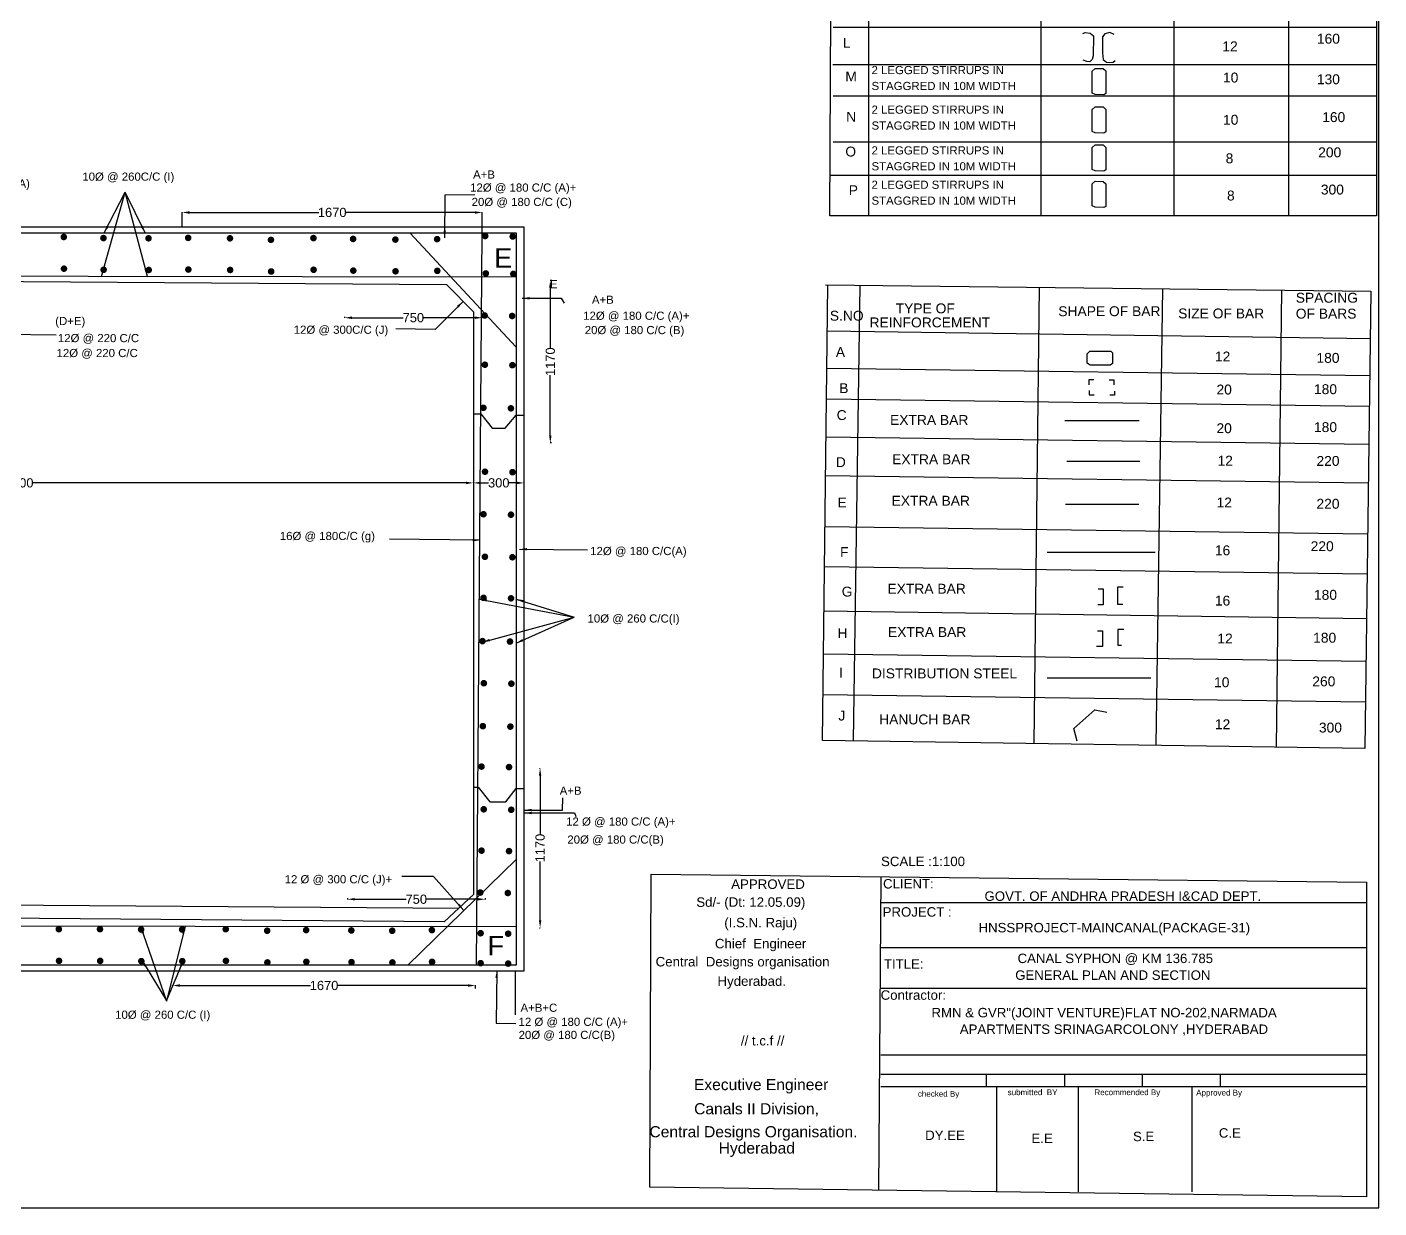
# Model space of a CAD drawing. Header units: metres. Extents: x 5124 to 2275406, y 2311 to 13259777.
# Drawn here: x 2268068 to 2275406, y 13246794 to 13253207 of the extents above; entities that cross this region are included whole.
import ezdxf

# ---------------------------------------------------------------- set-up
doc = ezdxf.new("R2010")
doc.units = ezdxf.units.M
doc.header["$MEASUREMENT"] = 0
doc.layers.add('TEXT', color=7, linetype='Continuous')
doc.styles.get("Standard").update_dxf_attribs({"font": 'arial.ttf'})
doc.dimstyles.new('ISO-25', dxfattribs={"dimtxt": 50, "dimasz": 40, "dimexe": 1.25, "dimexo": 0.625, "dimtad": 0, "dimlfac": 100, "dimtxsty": 'Standard', "dimcen": 0, "dimadec": 0, "dimazin": 0, "dimtfac": 1, "dimtmove": 0, "dimatfit": 3, "dimfxl": 1, "dimarcsym": 0})

# ---------------------------------------------------------------- blocks, each defined once
blk = doc.blocks.new('*D54')
at = {"color": 0, "lineweight": -2, "transparency": 16777216}
for p, q in [((2269791.1, 13251633.4), (2269791.1, 13251626.8)), ((2269831.1, 13251628), (2270109.4, 13251628)), ((2270498.8, 13251628), (2270220.5, 13251628)), ((2270538.8, 13251633.4), (2270538.8, 13251626.8))]:
    blk.add_line(p, q, dxfattribs=at)
at = {"color": 0, "transparency": 16777216}
for points in [[(2269831.1, 13251634.7), (2269831.1, 13251621.3), (2269791.1, 13251628)], [(2270498.8, 13251634.7), (2270498.8, 13251621.3), (2270538.8, 13251628)]]:
    blk.add_solid(points, dxfattribs=at)
at = {"layer": 'Defpoints', "color": 0, "transparency": 16777216}
for p in [(2269791.1, 13251634), (2269791.1, 13251628), (2270538.8, 13251634)]:
    blk.add_point(p, dxfattribs=at)
at = {"color": 0, "transparency": 16777216, "insert": (2270164.9, 13251628), "char_height": 50, "attachment_point": 5}
blk.add_mtext('750', dxfattribs=at)
blk = doc.blocks.new('*D69')
at = {"color": 0, "lineweight": -2, "transparency": 16777216}
for p, q in [((2269807.1, 13248475.4), (2269807.1, 13248468.8)), ((2269847.1, 13248470), (2270125.4, 13248470)), ((2270514.8, 13248470), (2270236.5, 13248470)), ((2270554.8, 13248475.4), (2270554.8, 13248468.8))]:
    blk.add_line(p, q, dxfattribs=at)
at = {"color": 0, "transparency": 16777216}
for points in [[(2269847.1, 13248476.7), (2269847.1, 13248463.3), (2269807.1, 13248470)], [(2270514.8, 13248476.7), (2270514.8, 13248463.3), (2270554.8, 13248470)]]:
    blk.add_solid(points, dxfattribs=at)
at = {"layer": 'Defpoints', "color": 0, "transparency": 16777216}
for p in [(2269807.1, 13248476), (2269807.1, 13248470), (2270554.8, 13248476)]:
    blk.add_point(p, dxfattribs=at)
at = {"color": 0, "transparency": 16777216, "insert": (2270180.9, 13248470), "char_height": 50, "attachment_point": 5}
blk.add_mtext('750', dxfattribs=at)
blk = doc.blocks.new('*D86')
at = {"color": 0, "lineweight": -2, "transparency": 16777216}
for p, q in [((2265599, 13250789.2), (2265599, 13250729.8)), ((2265639, 13250731), (2267989.1, 13250731)), ((2270450.7, 13250731), (2268100.6, 13250731)), ((2270490.7, 13250731.6), (2270490.7, 13250732.2))]:
    blk.add_line(p, q, dxfattribs=at)
at = {"color": 0, "transparency": 16777216}
for points in [[(2265639, 13250737.7), (2265639, 13250724.3), (2265599, 13250731)], [(2270450.7, 13250737.7), (2270450.7, 13250724.3), (2270490.7, 13250731)]]:
    blk.add_solid(points, dxfattribs=at)
at = {"layer": 'Defpoints', "color": 0, "transparency": 16777216}
for p in [(2265599, 13250789.9), (2270490.7, 13250731), (2270490.7, 13250731)]:
    blk.add_point(p, dxfattribs=at)
at = {"color": 0, "transparency": 16777216, "insert": (2268044.9, 13250731), "char_height": 50, "attachment_point": 5}
blk.add_mtext('500', dxfattribs=at)
blk = doc.blocks.new('*D87')
at = {"color": 0, "lineweight": -2, "transparency": 16777216}
for p, q in [((2270490.7, 13250731.6), (2270490.7, 13250732.2)), ((2270530.7, 13250731), (2270572.8, 13250731)), ((2270726.5, 13250731), (2270684.4, 13250731)), ((2270766.5, 13250723.1), (2270766.5, 13250732.2))]:
    blk.add_line(p, q, dxfattribs=at)
at = {"color": 0, "transparency": 16777216}
for points in [[(2270530.7, 13250737.7), (2270530.7, 13250724.3), (2270490.7, 13250731)], [(2270726.5, 13250737.7), (2270726.5, 13250724.3), (2270766.5, 13250731)]]:
    blk.add_solid(points, dxfattribs=at)
at = {"layer": 'Defpoints', "color": 0, "transparency": 16777216}
for p in [(2270490.7, 13250731), (2270766.5, 13250731), (2270766.5, 13250722.5)]:
    blk.add_point(p, dxfattribs=at)
at = {"color": 0, "transparency": 16777216, "insert": (2270628.6, 13250731), "char_height": 50, "attachment_point": 5}
blk.add_mtext('300', dxfattribs=at)
blk = doc.blocks.new('*D88')
at = {"color": 0, "lineweight": -2, "transparency": 16777216}
for p, q in [((2270915.9, 13251830.5), (2270907.2, 13251830.5)), ((2270908.5, 13251790.5), (2270908.5, 13251462.1)), ((2270908.5, 13250988), (2270908.5, 13251316.4)), ((2270914.4, 13250948), (2270907.2, 13250948))]:
    blk.add_line(p, q, dxfattribs=at)
at = {"color": 0, "transparency": 16777216}
for points in [[(2270901.8, 13251790.5), (2270915.2, 13251790.5), (2270908.5, 13251830.5)], [(2270901.8, 13250988), (2270915.2, 13250988), (2270908.5, 13250948)]]:
    blk.add_solid(points, dxfattribs=at)
at = {"layer": 'Defpoints', "color": 0, "transparency": 16777216}
for p in [(2270916.5, 13251830.5), (2270908.5, 13250948), (2270915, 13250948)]:
    blk.add_point(p, dxfattribs=at)
at = {"color": 0, "transparency": 16777216, "insert": (2270908.5, 13251389.2), "char_height": 50, "attachment_point": 5, "rotation": 90}
blk.add_mtext('1170', dxfattribs=at)
blk = doc.blocks.new('*D89')
at = {"color": 0, "lineweight": -2, "transparency": 16777216}
for p, q in [((2270850.1, 13249180.5), (2270854.2, 13249180.5)), ((2270853, 13249140.5), (2270853, 13248820.8)), ((2270853, 13248355.5), (2270853, 13248675.2)), ((2270850.1, 13248315.5), (2270854.2, 13248315.5))]:
    blk.add_line(p, q, dxfattribs=at)
at = {"color": 0, "transparency": 16777216}
for points in [[(2270846.3, 13249140.5), (2270859.7, 13249140.5), (2270853, 13249180.5)], [(2270846.3, 13248355.5), (2270859.7, 13248355.5), (2270853, 13248315.5)]]:
    blk.add_solid(points, dxfattribs=at)
at = {"layer": 'Defpoints', "color": 0, "transparency": 16777216}
for p in [(2270849.5, 13249180.5), (2270849.5, 13248315.5), (2270853, 13248315.5)]:
    blk.add_point(p, dxfattribs=at)
at = {"color": 0, "transparency": 16777216, "insert": (2270853, 13248748), "char_height": 50, "attachment_point": 5, "rotation": 90}
blk.add_mtext('1170', dxfattribs=at)
blk = doc.blocks.new('*D90')
at = {"color": 0, "lineweight": -2, "transparency": 16777216}
for p, q in [((2268858.5, 13248001.7), (2268858.5, 13248002.8)), ((2268898.5, 13248001.5), (2269607.4, 13248001.5)), ((2270462, 13248001.5), (2269753.1, 13248001.5)), ((2270502, 13247984.6), (2270502, 13248002.8))]:
    blk.add_line(p, q, dxfattribs=at)
at = {"color": 0, "transparency": 16777216}
for points in [[(2268898.5, 13248008.2), (2268898.5, 13247994.8), (2268858.5, 13248001.5)], [(2270462, 13248008.2), (2270462, 13247994.8), (2270502, 13248001.5)]]:
    blk.add_solid(points, dxfattribs=at)
at = {"layer": 'Defpoints', "color": 0, "transparency": 16777216}
for p in [(2268858.5, 13248001.1), (2270502, 13248001.5), (2270502, 13247984)]:
    blk.add_point(p, dxfattribs=at)
at = {"color": 0, "transparency": 16777216, "insert": (2269680.2, 13248001.5), "char_height": 50, "attachment_point": 5}
blk.add_mtext('1670', dxfattribs=at)
blk = doc.blocks.new('*D94')
at = {"color": 0, "lineweight": -2, "transparency": 16777216}
for p, q in [((2268910, 13252121.3), (2268910, 13252200.8)), ((2268950, 13252199.5), (2269651.7, 13252199.5)), ((2270499.1, 13252199.5), (2269797.4, 13252199.5)), ((2270539.1, 13252089.6), (2270539.1, 13252200.8))]:
    blk.add_line(p, q, dxfattribs=at)
at = {"color": 0, "transparency": 16777216}
for points in [[(2268950, 13252206.2), (2268950, 13252192.8), (2268910, 13252199.5)], [(2270499.1, 13252206.2), (2270499.1, 13252192.8), (2270539.1, 13252199.5)]]:
    blk.add_solid(points, dxfattribs=at)
at = {"layer": 'Defpoints', "color": 0, "transparency": 16777216}
for p in [(2270539.1, 13252199.5), (2268910, 13252120.7), (2270539.1, 13252088.9)]:
    blk.add_point(p, dxfattribs=at)
at = {"color": 0, "transparency": 16777216, "insert": (2269724.5, 13252199.5), "char_height": 50, "attachment_point": 5}
blk.add_mtext('1670', dxfattribs=at)

msp = doc.modelspace()

# ---------------------------------------------------------------- hatches: boundary and pattern name
h = msp.add_hatch(color=256)
edge = h.paths.add_edge_path()
edge.add_arc((2268267.59742, 13252066.37848), 18.02776, 0, 360)
h = msp.add_hatch(color=256)
edge = h.paths.add_edge_path()
edge.add_arc((2268482.87492, 13252060.50488), 18.02776, 0, 360)
h = msp.add_hatch(color=256)
edge = h.paths.add_edge_path()
edge.add_arc((2268727.5613, 13252059.33035), 18.02776, 0, 360)
h = msp.add_hatch(color=256)
edge = h.paths.add_edge_path()
edge.add_arc((2268942.69476, 13252061.67941), 18.02776, 0, 360)
h = msp.add_hatch(color=256)
edge = h.paths.add_edge_path()
edge.add_arc((2269169.73474, 13252059.33035), 18.02776, 0, 360)
h = msp.add_hatch(color=256)
edge = h.paths.add_edge_path()
edge.add_arc((2269392.06973, 13252051.10673), 18.02776, 0, 360)
h = msp.add_hatch(color=256)
edge = h.paths.add_edge_path()
edge.add_arc((2269622.63846, 13252060.50488), 18.02776, 0, 360)
h = msp.add_hatch(color=256)
edge = h.paths.add_edge_path()
edge.add_arc((2269837.91595, 13252055.8058), 18.02776, 0, 360)
h = msp.add_hatch(color=256)
edge = h.paths.add_edge_path()
edge.add_arc((2270067.30843, 13252052.28126), 18.02776, 0, 360)
h = msp.add_hatch(color=256)
edge = h.paths.add_edge_path()
edge.add_arc((2270293.96167, 13252054.71925), 18.02776, 0, 360)
h = msp.add_hatch(color=256)
edge = h.paths.add_edge_path()
edge.add_arc((2270555.05418, 13252071.82191), 18.02776, 0, 360)
h = msp.add_hatch(color=256)
edge = h.paths.add_edge_path()
edge.add_arc((2270704.3764, 13252069.32302), 18.02776, 0, 360)
h = msp.add_hatch(color=256)
edge = h.paths.add_edge_path()
edge.add_arc((2268268.64831, 13251894.35906), 18.02776, 0, 360)
h = msp.add_hatch(color=256)
edge = h.paths.add_edge_path()
edge.add_arc((2268483.92581, 13251888.48546), 18.02776, 0, 360)
h = msp.add_hatch(color=256)
edge = h.paths.add_edge_path()
edge.add_arc((2268728.61218, 13251887.31093), 18.02776, 0, 360)
h = msp.add_hatch(color=256)
edge = h.paths.add_edge_path()
edge.add_arc((2268943.74565, 13251889.65998), 18.02776, 0, 360)
h = msp.add_hatch(color=256)
edge = h.paths.add_edge_path()
edge.add_arc((2269170.78563, 13251887.31093), 18.02776, 0, 360)
h = msp.add_hatch(color=256)
edge = h.paths.add_edge_path()
edge.add_arc((2269393.12062, 13251879.0873), 18.02776, 0, 360)
h = msp.add_hatch(color=256)
edge = h.paths.add_edge_path()
edge.add_arc((2269623.68935, 13251888.48546), 18.02776, 0, 360)
h = msp.add_hatch(color=256)
edge = h.paths.add_edge_path()
edge.add_arc((2269838.96684, 13251883.78638), 18.02776, 0, 360)
h = msp.add_hatch(color=256)
edge = h.paths.add_edge_path()
edge.add_arc((2270068.35932, 13251880.26183), 18.02776, 0, 360)
h = msp.add_hatch(color=256)
edge = h.paths.add_edge_path()
edge.add_arc((2270295.01255, 13251882.69982), 18.02776, 0, 360)
h = msp.add_hatch(color=256)
edge = h.paths.add_edge_path()
edge.add_arc((2270558.39088, 13251868.55426), 18.02776, 0, 360)
h = msp.add_hatch(color=256)
edge = h.paths.add_edge_path()
edge.add_arc((2270707.71311, 13251866.05537), 18.02776, 0, 360)
h = msp.add_hatch(color=256)
edge = h.paths.add_edge_path()
edge.add_arc((2270551.86684, 13251639.96419), 18.02776, 0, 360)
h = msp.add_hatch(color=256)
edge = h.paths.add_edge_path()
edge.add_arc((2270701.18906, 13251637.4653), 18.02776, 0, 360)
h = msp.add_hatch(color=256)
edge = h.paths.add_edge_path()
edge.add_arc((2270553.2618, 13251372.80322), 18.02776, 0, 360)
h = msp.add_hatch(color=256)
edge = h.paths.add_edge_path()
edge.add_arc((2270702.58402, 13251370.30433), 18.02776, 0, 360)
h = msp.add_hatch(color=256)
edge = h.paths.add_edge_path()
edge.add_arc((2270545.26811, 13251138.63536), 18.02776, 0, 360)
h = msp.add_hatch(color=256)
edge = h.paths.add_edge_path()
edge.add_arc((2270694.59033, 13251136.13646), 18.02776, 0, 360)
h = msp.add_hatch(color=256)
edge = h.paths.add_edge_path()
edge.add_arc((2270553.88326, 13250791.76024), 18.02776, 0, 360)
h = msp.add_hatch(color=256)
edge = h.paths.add_edge_path()
edge.add_arc((2270703.20549, 13250789.26135), 18.02776, 0, 360)
h = msp.add_hatch(color=256)
edge = h.paths.add_edge_path()
edge.add_arc((2270545.59618, 13250560.86655), 18.02776, 0, 360)
h = msp.add_hatch(color=256)
edge = h.paths.add_edge_path()
edge.add_arc((2270694.9184, 13250558.36766), 18.02776, 0, 360)
h = msp.add_hatch(color=256)
edge = h.paths.add_edge_path()
edge.add_arc((2270553.37916, 13250329.78339), 18.02776, 0, 360)
h = msp.add_hatch(color=256)
edge = h.paths.add_edge_path()
edge.add_arc((2270702.70138, 13250327.2845), 18.02776, 0, 360)
h = msp.add_hatch(color=256)
edge = h.paths.add_edge_path()
edge.add_arc((2270545.80956, 13250106.73535), 18.02776, 0, 360)
h = msp.add_hatch(color=256)
edge = h.paths.add_edge_path()
edge.add_arc((2270695.13178, 13250104.23645), 18.02776, 0, 360)
h = msp.add_hatch(color=256)
edge = h.paths.add_edge_path()
edge.add_arc((2270540.13903, 13249871.84536), 18.02776, 0, 360)
h = msp.add_hatch(color=256)
edge = h.paths.add_edge_path()
edge.add_arc((2270689.46125, 13249869.34647), 18.02776, 0, 360)
h = msp.add_hatch(color=256)
edge = h.paths.add_edge_path()
edge.add_arc((2270547.71129, 13249643.12575), 18.02776, 0, 360)
h = msp.add_hatch(color=256)
edge = h.paths.add_edge_path()
edge.add_arc((2270697.03352, 13249640.62686), 18.02776, 0, 360)
h = msp.add_hatch(color=256)
edge = h.paths.add_edge_path()
edge.add_arc((2270542.19279, 13249410.01351), 18.02776, 0, 360)
h = msp.add_hatch(color=256)
edge = h.paths.add_edge_path()
edge.add_arc((2270691.51502, 13249407.51462), 18.02776, 0, 360)
h = msp.add_hatch(color=256)
edge = h.paths.add_edge_path()
edge.add_arc((2270535.01794, 13249190.24158), 18.02776, 0, 360)
h = msp.add_hatch(color=256)
edge = h.paths.add_edge_path()
edge.add_arc((2270684.34017, 13249187.74269), 18.02776, 0, 360)
h = msp.add_hatch(color=256)
edge = h.paths.add_edge_path()
edge.add_arc((2270546.9778, 13248958.52524), 18.02776, 0, 360)
h = msp.add_hatch(color=256)
edge = h.paths.add_edge_path()
edge.add_arc((2270696.30003, 13248956.02634), 18.02776, 0, 360)
h = msp.add_hatch(color=256)
edge = h.paths.add_edge_path()
edge.add_arc((2270535.01794, 13248733.97496), 18.02776, 0, 360)
h = msp.add_hatch(color=256)
edge = h.paths.add_edge_path()
edge.add_arc((2270684.34017, 13248731.47607), 18.02776, 0, 360)
h = msp.add_hatch(color=256)
edge = h.paths.add_edge_path()
edge.add_arc((2270528.32053, 13248506.40378), 18.02776, 0, 360)
h = msp.add_hatch(color=256)
edge = h.paths.add_edge_path()
edge.add_arc((2270677.64275, 13248503.90489), 18.02776, 0, 360)
h = msp.add_hatch(color=256)
edge = h.paths.add_edge_path()
edge.add_arc((2268240.72508, 13248307.4553), 18.02776, 0, 360)
h = msp.add_hatch(color=256)
edge = h.paths.add_edge_path()
edge.add_arc((2268464.03894, 13248307.4553), 18.02776, 0, 360)
h = msp.add_hatch(color=256)
edge = h.paths.add_edge_path()
edge.add_arc((2268687.35547, 13248305.77809), 18.02776, 0, 360)
h = msp.add_hatch(color=256)
edge = h.paths.add_edge_path()
edge.add_arc((2268909.85849, 13248305.79259), 18.02776, 0, 360)
h = msp.add_hatch(color=256)
edge = h.paths.add_edge_path()
edge.add_arc((2269146.60719, 13248307.46883), 18.02776, 0, 360)
h = msp.add_hatch(color=256)
edge = h.paths.add_edge_path()
edge.add_arc((2269371.6014, 13248299.0857), 18.02776, 0, 360)
h = msp.add_hatch(color=256)
edge = h.paths.add_edge_path()
edge.add_arc((2269583.16345, 13248302.43915), 18.02776, 0, 360)
h = msp.add_hatch(color=256)
edge = h.paths.add_edge_path()
edge.add_arc((2269828.30592, 13248300.76194), 18.02776, 0, 360)
h = msp.add_hatch(color=256)
edge = h.paths.add_edge_path()
edge.add_arc((2270050.20615, 13248299.08667), 18.02776, 0, 360)
h = msp.add_hatch(color=256)
edge = h.paths.add_edge_path()
edge.add_arc((2270265.52632, 13248302.23324), 18.02776, 0, 360)
h = msp.add_hatch(color=256)
edge = h.paths.add_edge_path()
edge.add_arc((2270530.21159, 13248285.45055), 18.02776, 0, 360)
h = msp.add_hatch(color=256)
edge = h.paths.add_edge_path()
edge.add_arc((2270679.53382, 13248282.95166), 18.02776, 0, 360)
h = msp.add_hatch(color=256)
edge = h.paths.add_edge_path()
edge.add_arc((2268241.77597, 13248135.43587), 18.02776, 0, 360)
h = msp.add_hatch(color=256)
edge = h.paths.add_edge_path()
edge.add_arc((2268465.08983, 13248135.43587), 18.02776, 0, 360)
h = msp.add_hatch(color=256)
edge = h.paths.add_edge_path()
edge.add_arc((2268688.40635, 13248133.75866), 18.02776, 0, 360)
h = msp.add_hatch(color=256)
edge = h.paths.add_edge_path()
edge.add_arc((2268910.90938, 13248133.77316), 18.02776, 0, 360)
h = msp.add_hatch(color=256)
edge = h.paths.add_edge_path()
edge.add_arc((2269147.65808, 13248135.4494), 18.02776, 0, 360)
h = msp.add_hatch(color=256)
edge = h.paths.add_edge_path()
edge.add_arc((2269372.65229, 13248127.06628), 18.02776, 0, 360)
h = msp.add_hatch(color=256)
edge = h.paths.add_edge_path()
edge.add_arc((2269584.21434, 13248130.41972), 18.02776, 0, 360)
h = msp.add_hatch(color=256)
edge = h.paths.add_edge_path()
edge.add_arc((2269829.35681, 13248128.74251), 18.02776, 0, 360)
h = msp.add_hatch(color=256)
edge = h.paths.add_edge_path()
edge.add_arc((2270051.25704, 13248127.06724), 18.02776, 0, 360)
h = msp.add_hatch(color=256)
edge = h.paths.add_edge_path()
edge.add_arc((2270266.57721, 13248130.21382), 18.02776, 0, 360)
h = msp.add_hatch(color=256)
edge = h.paths.add_edge_path()
edge.add_arc((2270530.21159, 13248123.04098), 18.02776, 0, 360)
h = msp.add_hatch(color=256)
edge = h.paths.add_edge_path()
edge.add_arc((2270679.53382, 13248120.54209), 18.02776, 0, 360)

# ---------------------------------------------------------------- linework, layer by layer
for points in [[(2272444.5, 13255862.5), (2275392.5, 13255862.5), (2275392.5, 13252181.5), (2272426, 13252181.5), (2272444.5, 13255862.5)], [(2273573.5, 13252181.5), (2273573.5, 13255862.5)], [(2274293.5, 13255862.5), (2274293.5, 13252181.5)], [(2274916, 13255862.5), (2274916, 13252181.5)], [(2272427.11057, 13252402.47432), (2275392.5, 13252402.47432)], [(2249759.9555, 13252120.68356), (2249759.9555, 13248081.99855), (2270754.88643, 13248081.99855), (2270766.52494, 13248081.99855), (2270766.52494, 13252120.68356)], [(2270766.52494, 13252120.68356), (2249759.9555, 13252120.68356)], [(2249798.96605, 13252088.93668), (2270722.19804, 13252088.93668), (2270722.19804, 13248111.62801), (2249804.67754, 13248111.62801), (2249804.67754, 13252088.93668)], [(2270722.19804, 13251467.3127), (2270145.19396, 13252088.93668)], [(2270508.50213, 13248111.62801), (2270539.07117, 13252088.93668)], [(2270722.19804, 13251848.37681), (2249804.67754, 13251880.03668)], [(2265606.1766, 13251697.6335), (2265750.257, 13251841.51693), (2270345.41936, 13251807.62362), (2270490.68516, 13251660.02744), (2270490.68516, 13248496.69493), (2270332.09256, 13248348.09805), (2265718.39479, 13248384.70341), (2265581.35497, 13248528.16626), (2265606.1766, 13251697.6335)], [(2272402, 13251807.5), (2275363, 13251773), (2275329, 13249289.5), (2272385.5, 13249332.5), (2272414.33571, 13251807.35627)], [(2272588.06213, 13251805.3321), (2272551.90235, 13249330.06912)], [(2273533.96673, 13249315.72267), (2273562.84201, 13251793.97449)], [(2274231.94382, 13251786.17847), (2274195.71305, 13249306.05558)], [(2274849.69724, 13249296.50187), (2274878.61784, 13251778.64376)], [(2272411.40746, 13251556.03603), (2275359.47714, 13251515.67591)], [(2272409.06407, 13251354.91187), (2275356.72376, 13251314.55736)], [(2272407.12436, 13251188.43447), (2275354.44469, 13251148.0846)], [(2270490.68516, 13251106.40763), (2270531.51718, 13251106.0938), (2270592.52209, 13251027.62779), (2270662.85602, 13251027.62779), (2270722.19804, 13251099.67828), (2270766.52494, 13251099.67828)], [(2272404.70803, 13250981.05001), (2275351.6056, 13250940.70593)], [(2272402.27286, 13250772.04925), (2275348.74438, 13250731.71101)], [(2272399.0451, 13250495.02278), (2275344.9519, 13250454.69226)], [(2272396.51592, 13250277.95321), (2275341.98022, 13250237.62875)], [(2272393.69454, 13250035.80548), (2275338.66522, 13249995.48779)], [(2272390.9768, 13249802.5527), (2275335.472, 13249762.24151)], [(2272388.40658, 13249581.96031), (2275332.4521, 13249541.65528)], [(2270490.68516, 13249078.23285), (2270515.92983, 13249078.03883)], [(2270515.92983, 13249078.03883), (2270580.66806, 13248999.97512), (2270666.98698, 13248999.97512), (2270722.19804, 13249072.25765), (2270766.52494, 13249072.25765)], [(2270134.59717, 13248111.62801), (2270722.19804, 13248686.0595)], [(2271455, 13248606.5), (2275338.5, 13248562), (2275339, 13246854.5), (2271449, 13246906.5), (2271455, 13248606.5)], [(2272702.09738, 13248592.17702), (2272689.07718, 13246887.70794)], [(2265649.87488, 13248456.43484), (2270411.38886, 13248422.39649)], [(2272702.09738, 13248452.69213), (2275338.53201, 13248452.69213)], [(2249804.67754, 13248344.50133), (2270722.19804, 13248321.19515)], [(2272702.09738, 13248207.45822), (2275338.60382, 13248207.45822)], [(2270717, 13248081.99855), (2270717, 13247841.5)], [(2272702.09738, 13247987.79659), (2275338.66814, 13247987.79659)], [(2272702.09738, 13247624.49496), (2275338.77453, 13247624.49496)], [(2272702.09738, 13247520.70311), (2275338.80492, 13247520.70311)], [(2273274.85836, 13247520.70311), (2273274.85836, 13247452.64745)], [(2273700.19246, 13247520.70311), (2273700.19246, 13247452.64745)], [(2274121.43822, 13247520.70311), (2274121.43822, 13247452.64745)], [(2274544.30972, 13247520.70311), (2274544.30972, 13247452.64745)], [(2272702.09738, 13247452.64745), (2275338.82485, 13247452.64745)], [(2273330.59696, 13247452.64745), (2273330.59696, 13246881.34755)], [(2273773.5, 13247452.64745), (2273773.5, 13246881.34755)], [(2274390.5, 13247452.64745), (2274390.5, 13246881.34755)]]:
    msp.add_lwpolyline(points)
at = {"layer": 'TEXT'}
msp.add_lwpolyline([(2275406.27364, 13259768.93491), (2248743.70021, 13259768.93491), (2248743.70021, 13246793.52053), (2275406.27364, 13246793.52053)], close=True, dxfattribs=at)
for points in [[(2272634.71158, 13255862.5), (2272634.71158, 13252181.5)], [(2272443.1848, 13253205.18016), (2275392.5, 13253205.18016)], [(2273798.64856, 13253170.84874), (2273811.02451, 13253176.4217), (2273838.68635, 13253173.99918), (2273855.91399, 13253159.46017), (2273855.64194, 13253050.03193), (2273849.9714, 13253030.87119), (2273836.89131, 13253018.24236), (2273819.88505, 13253018.67834), (2273799.82481, 13253026.08125)], [(2273969.85007, 13253166.68811), (2273946.06104, 13253177.06648), (2273918.15915, 13253169.32717), (2273905.36978, 13253154.23329), (2273905.36978, 13253065.99681), (2273909.26393, 13253030.09591), (2273927.47578, 13253016.55066), (2273945.6903, 13253014.22867), (2273964.29156, 13253015.00299), (2273974.36836, 13253025.06526)], [(2272441.70384, 13253003.10111), (2275391.01903, 13253003.10111)], [(2273849.03254, 13252966.95661), (2273865.56403, 13252981.40184), (2273909.64802, 13252981.0577), (2273923.08019, 13252967.98806), (2273923.09086, 13252845.40802), (2273912.75801, 13252838.52906), (2273866.60692, 13252840.93612), (2273849.38728, 13252847.47093), (2273849.03254, 13252966.95661)], [(2272443.1848, 13252832.50475), (2275392.5, 13252832.50475)], [(2273849.03254, 13252758.40648), (2273865.56403, 13252772.85172), (2273909.64802, 13252772.50758), (2273923.08019, 13252759.43794), (2273923.09086, 13252636.8579), (2273912.75801, 13252629.97894), (2273866.60692, 13252632.38599), (2273849.38728, 13252638.92081), (2273849.03254, 13252758.40648)], [(2272443.1848, 13252583.02623), (2275392.5, 13252583.02623)], [(2273849.03254, 13252551.95939), (2273865.56403, 13252566.40463), (2273909.64802, 13252566.06049), (2273923.08019, 13252552.99085), (2273923.09086, 13252430.41081), (2273912.75801, 13252423.53185), (2273866.60692, 13252425.9389), (2273849.38728, 13252432.47372), (2273849.03254, 13252551.95939)], [(2273849.03254, 13252354.48898), (2273865.56403, 13252368.93421), (2273909.64802, 13252368.59007), (2273923.08019, 13252355.52044), (2273923.09086, 13252232.94039), (2273912.75801, 13252226.06143), (2273866.60692, 13252228.46849), (2273849.38728, 13252235.00331), (2273849.03254, 13252354.48898)], [(2273837.6408, 13251446.82841), (2273950.37129, 13251446.82841), (2273960.72548, 13251437.7715), (2273960.72548, 13251378.8489), (2273947.65872, 13251370.1487), (2273839.15578, 13251370.1487), (2273822.92035, 13251382.01287), (2273822.92035, 13251431.04915), (2273837.6408, 13251446.82841)], [(2273859.09333, 13251291.16529), (2273831.39948, 13251291.16529), (2273831.39948, 13251263.11777)], [(2273941.40139, 13251291.16529), (2273966.75875, 13251291.16529), (2273966.75875, 13251263.11777)], [(2273833.73597, 13251232.25042), (2273833.73597, 13251208.48824), (2273860.65099, 13251208.48824)], [(2273970.26616, 13251228.74521), (2273970.26616, 13251208.09866), (2273946.07972, 13251208.09866)], [(2273700.86789, 13251070.79111), (2274104.09444, 13251070.79111)], [(2273711.89689, 13250848.31825), (2274108.25532, 13250848.31825)], [(2274102.76616, 13250613.09959), (2273704.34596, 13250613.09959)], [(2274191.99302, 13250353.15399), (2273605.26369, 13250353.15399)], [(2273882.85569, 13250155.81408), (2273909.05056, 13250155.81408), (2273909.05056, 13250068.38768), (2273880.78858, 13250068.38768)], [(2274018.65505, 13250164.07444), (2273987.63516, 13250164.07444), (2273987.63516, 13250072.51835), (2274015.20899, 13250072.51835)], [(2273879.41496, 13249926.8557), (2273906.30064, 13249926.8557), (2273906.30064, 13249842.1834), (2273873.90179, 13249842.1834)], [(2274022.10912, 13249935.80531), (2273989.01946, 13249935.80531), (2273989.01946, 13249849.75644), (2274008.3222, 13249849.75644)], [(2273605.21568, 13249672.21336), (2274167.16911, 13249672.21336)], [(2273767.4633, 13249328.80672), (2273749.75289, 13249398.03036), (2273864.34778, 13249498.70233), (2273929.39886, 13249485.36492)]]:
    msp.add_lwpolyline(points, dxfattribs=at)

# ---------------------------------------------------------------- texts
for s, height, p in [('SCALE :1:100', 51.514041, (2272703.40339, 13248649.93422)), ('APPROVED', 51.514041, (2271890.2172, 13248526.26147)), ('CLIENT:', 51.334493, (2272714.52344, 13248528.43648)), ('GOVT. OF ANDHRA PRADESH I&CAD DEPT.', 51.3344933, (2273265.30808, 13248461.40818)), ('Sd/- (Dt: 12.05.09)', 51.514041, (2271700.74924, 13248428.90129)), ('PROJECT :', 51.334493, (2272712.33631, 13248375.54204)), ('(I.S.N. Raju)', 51.514041, (2271852.74048, 13248317.5846)), ('HNSSPROJECT-MAINCANAL(PACKAGE-31)', 51.3344933, (2273232.68703, 13248290.11278)), ('Chief  Engineer', 51.514041, (2271801.7694, 13248203.4704)), ('Central  Designs organisation', 51.514041, (2271480.16758, 13248105.15659)), ('TITLE:', 51.334493, (2272718.98572, 13248092.92371)), ('CANAL SYPHON @ KM 136.785', 51.3344933, (2273444.59637, 13248123.42558)), ('GENERAL PLAN AND SECTION', 51.3344933, (2273431.91324, 13248032.36263)), ('Hyderabad. ', 51.514041, (2271815.83036, 13247999.82045)), ('Contractor:', 51.3344933, (2272701.54737, 13247924.09533)), ('RMN & GVR"(JOINT VENTURE)FLAT NO-202,NARMADA', 51.3344933, (2272977.32247, 13247828.69926)), ('APARTMENTS SRINAGARCOLONY ,HYDERABAD', 51.3344933, (2273131.08093, 13247738.5533)), ('// t.c.f //', 51.514041, (2271942.96833, 13247676.19311)), ('Executive Engineer', 60.5958195, (2271687.99617, 13247433.41347)), ('checked By', 31.110073, (2272903.57396, 13247397.81717)), ('submitted  BY', 31.1100731, (2273390.94803, 13247406.13869)), ('Recommended By', 31.1100731, (2273861.65959, 13247406.13869)), ('Approved By', 31.1100731, (2274414.27973, 13247404.1786)), ('Canals II Division,', 60.5958195, (2271689.06153, 13247302.02142)), ('Central Designs Organisation.', 60.5958195, (2271446.52352, 13247177.27021)), ('DY.EE', 51.334493, (2272943.14715, 13247162.73173)), ('E.E', 51.334493, (2273520.08126, 13247146.0884)), (' S.E', 51.334493, (2274051.19399, 13247156.49045)), ('C.E', 51.334493, (2274537.16478, 13247175.33445)), ('Hyderabad', 60.595819, (2271822.17234, 13247089.05433))]:
    msp.add_text(s, height=height).set_placement(p)
for s, height, p in [('L', 53.70904, (2272496.18344, 13253093.75733)), ('12', 53.709043, (2274556.14051, 13253075.06331)), ('160', 53.709043, (2275069.22135, 13253116.35698)), ('2 LEGGED STIRRUPS IN', 44.2751593, (2272652.05908, 13252950.75665)), ('M', 53.70904, (2272509.89635, 13252911.17045)), ('STAGGRED IN 10M WIDTH', 44.2751593, (2272652.05908, 13252864.4778)), ('10', 53.709043, (2274559.75419, 13252905.45938)), ('130', 53.709043, (2275069.22135, 13252896.23266)), ('2 LEGGED STIRRUPS IN', 44.2751593, (2272652.05908, 13252735.82817)), ('N', 53.70904, (2272514.46721, 13252692.06622)), ('STAGGRED IN 10M WIDTH', 44.2751593, (2272652.05908, 13252649.54932)), ('10', 53.709043, (2274559.71238, 13252676.1084)), ('160', 53.709043, (2275098.12969, 13252690.54277)), ('O', 53.70904, (2272509.95315, 13252503.58974)), ('2 LEGGED STIRRUPS IN', 44.2751593, (2272652.05908, 13252514.61204)), ('200', 53.709043, (2275076.4484, 13252499.28725)), ('STAGGRED IN 10M WIDTH', 44.2751593, (2272652.05908, 13252428.33319)), ('8', 53.70904, (2274574.16663, 13252466.8099)), ('10Ø @ 260C/C (I)', 44.2751593, (2268368.22469, 13252372.11807)), ('A+B', 44.275159, (2270489.26954, 13252383.57755)), ('12Ø @ 180 C/C (A)', 44.2751593, (2267542.97455, 13252334.86602)), ('12Ø @ 180 C/C (A)+', 44.2751593, (2270473.22541, 13252312.72325)), ('P', 53.70904, (2272528.23692, 13252293.61484)), ('2 LEGGED STIRRUPS IN', 44.2751593, (2272652.05908, 13252328.10384)), ('8', 53.70904, (2274581.39367, 13252264.72862)), ('300', 53.709043, (2275090.90265, 13252297.20597)), ('20Ø @ 180 C/C (C)', 44.2751593, (2270481.53705, 13252234.70053)), ('STAGGRED IN 10M WIDTH', 44.2751593, (2272652.05908, 13252241.82498)), ('E', 105.25299, (2270604.09685, 13251899.9059)), ('E', 44.27516, (2270906.44478, 13251788.26258)), ('A+B', 44.275159, (2271134.13838, 13251703.69018)), ('SPACING ', 53.709043, (2274954.72865, 13251709.62132)), ('12Ø @ 180 C/C (A)+', 44.2751593, (2271086.95572, 13251616.8044)), ('S.NO', 53.709043, (2272425.65934, 13251612.17019)), ('TYPE OF ', 53.709043, (2272783.12597, 13251651.94793)), ('SHAPE OF BAR', 53.7090433, (2273665.79783, 13251636.53298)), ('SIZE OF BAR', 53.7090433, (2274316.36222, 13251624.35156)), ('OF BARS', 53.709043, (2274954.72865, 13251623.34247)), ('(D+E)', 44.275159, (2268221.1052, 13251588.05047)), ('12Ø @ 300C/C (J)', 44.2751593, (2269515.6956, 13251540.79118)), ('20Ø @ 180 C/C (B)', 44.2751593, (2271095.26737, 13251538.78168)), ('REINFORCEMENT ', 53.7090433, (2272641.15882, 13251575.62599)), ('12Ø @ 220 C/C ', 44.2751593, (2268235.60653, 13251495.36968)), ('12Ø @ 220 C/C ', 44.2751593, (2268228.35595, 13251414.274)), ('A', 53.70904, (2272458.20187, 13251414.76172)), ('12', 53.709043, (2274515.92027, 13251390.44942)), ('180', 53.709043, (2275067.0375, 13251383.11365)), ('B', 53.70904, (2272476.48564, 13251218.4809)), ('20', 53.709043, (2274524.33233, 13251211.236)), ('180', 53.709043, (2275053.58982, 13251213.01017)), ('C', 53.70904, (2272462.77273, 13251072.41137)), ('EXTRA BAR', 53.709043, (2272752.46736, 13251045.89296)), ('20', 53.709043, (2274524.33233, 13251001.22023)), ('180', 53.709043, (2275053.58982, 13251007.09545)), ('D', 53.70904, (2272458.20187, 13250816.78978)), ('EXTRA BAR', 53.709043, (2272763.72544, 13250832.28404)), ('12', 53.709043, (2274529.94038, 13250824.80703)), ('220', 53.709043, (2275067.0375, 13250823.56277)), ('E', 53.70904, (2272467.34376, 13250597.68555)), ('EXTRA BAR', 53.709043, (2272760.91088, 13250607.43251)), ('12', 53.709043, (2274524.51755, 13250597.6053)), ('220', 53.709043, (2275067.0375, 13250590.78959)), ('16Ø @ 180C/C (g)', 44.2751593, (2269440.11639, 13250420.72877)), ('220', 53.709043, (2275035.52698, 13250360.35576)), ('12Ø @ 180 C/C(A)', 44.2751593, (2271124.96495, 13250339.07988)), ('F', 53.70904, (2272481.0565, 13250328.36996)), ('16', 53.709043, (2274515.55248, 13250337.97372)), ('EXTRA BAR', 53.709043, (2272738.3949, 13250129.62311)), ('G', 53.70904, (2272490.19838, 13250113.8304)), ('16', 53.709043, (2274515.55248, 13250064.91288)), ('180', 53.709043, (2275053.45712, 13250096.24776)), ('10Ø @ 260 C/C(I)', 44.2751593, (2271110.59269, 13249972.64076)), ('H', 53.70904, (2272467.41488, 13249888.03188)), ('EXTRA BAR', 53.709043, (2272741.17208, 13249894.25437)), ('12', 53.709043, (2274529, 13249858.99816)), ('180', 53.709043, (2275048.97467, 13249863.47458)), ('I', 53.70904, (2272476.55676, 13249673.49232)), ('DISTRIBUTION STEEL', 53.7090433, (2272654.10349, 13249669.56926)), ('10', 53.709043, (2274511.06986, 13249621.74862)), ('260', 53.709043, (2275044.49205, 13249626.22498)), ('J', 53.70904, (2272471.98574, 13249440.69408)), ('HANUCH BAR', 53.709043, (2272693.46978, 13249419.65445)), ('12', 53.709043, (2274515.55248, 13249393.45186)), ('300', 53.709043, (2275080.35249, 13249375.54624)), ('A+B', 44.275159, (2270959.4499, 13249037.5732)), ('12 Ø @ 180 C/C (A)+', 44.2751593, (2270994.48175, 13248869.76754)), ('20Ø @ 180 C/C(B)', 44.2751593, (2271000.86027, 13248772.09958)), ('12 Ø @ 300 C/C (J)+', 44.2751593, (2269466.52593, 13248556.46788)), ('F', 105.25299, (2270567.38674, 13248166.06369)), ('10Ø @ 260 C/C (I)', 44.2751593, (2268546.36476, 13247820.89317)), ('A+B+C', 44.275159, (2270746.84597, 13247858.79219)), ('12 Ø @ 180 C/C (A)+', 44.2751593, (2270736.35295, 13247782.41023)), ('20Ø @ 180 C/C(B)', 44.2751593, (2270736.35295, 13247711.28608))]:
    msp.add_text(s, height=height, dxfattribs=at).set_placement(p)

# ---------------------------------------------------------------- dimensions: what is measured, and where the dimension line sits
for base, p1, p2, text, picture, middle in [((2270539.07117, 13252199.5), (2268910, 13252120.68356), (2270539.07117, 13252088.93668), '1670', '*D94', (2269724.53559, 13252199.5)), ((2269791.05611, 13251628), (2270538.80303, 13251634), (2269791.05611, 13251634), '750', '*D54', (2270164.92957, 13251628)), ((2270490.68516, 13250731), (2265599.04572, 13250789.85384), (2270490.68516, 13250731), '500', '*D86', (2268044.86544, 13250731)), ((2270766.52494, 13250731), (2270490.68516, 13250731), (2270766.52494, 13250722.5), '300', '*D87', (2270628.60505, 13250731)), ((2269807.05611, 13248470), (2270554.80303, 13248476), (2269807.05611, 13248476), '750', '*D69', (2270180.92957, 13248470)), ((2270502, 13248001.5), (2268858.4791, 13248001.10901), (2270502, 13247984), '1670', '*D90', (2269680.23955, 13248001.5))]:
    dim = msp.add_linear_dim(base=base, p1=p1, p2=p2, text=text, dimstyle='ISO-25')
    dim.commit()
    dim.dimension.update_dxf_attribs({"geometry": picture, "text_midpoint": middle})
for base, p1, p2, picture, middle in [((2270908.5, 13250948), (2270916.5, 13251830.5), (2270915, 13250948), '*D88', (2270908.5, 13251389.25)), ((2270853, 13248315.5), (2270849.5, 13249180.5), (2270849.5, 13248315.5), '*D89', (2270853, 13248748))]:
    dim = msp.add_linear_dim(base=base, p1=p1, p2=p2, angle=90, text='1170', dimstyle='ISO-25')
    dim.commit()
    dim.dimension.update_dxf_attribs({"geometry": picture, "text_midpoint": middle})

# ---------------------------------------------------------------- leaders
for points in [[(2268471.4974, 13251851.78338), (2268600.5, 13252310)], [(2268487.5, 13252088.93668), (2268600.5, 13252310)], [(2268722.50288, 13251851.40347), (2268600.5, 13252310)], [(2268708.5, 13252088.93668), (2268600.5, 13252310)], [(2270335, 13252061.5), (2270337.5, 13252295), (2270498.5, 13252297.5)], [(2267948.49633, 13251852.57497), (2267949.5, 13251538), (2268225.5, 13251536)], [(2270756, 13251733.5), (2270967.5, 13251733.5), (2270983, 13251707)], [(2270434.81088, 13251716.79807), (2270284, 13251564.5), (2270070, 13251568)], [(2270526.2401, 13250419.49815), (2270035.5, 13250425.5)], [(2270742, 13250371), (2271109.5, 13250368)], [(2270523.78665, 13250100.28234), (2271037.5, 13250001.5)], [(2270722.19804, 13250100.28234), (2271037.5, 13250001.5)], [(2270540.5, 13249867), (2271037.5, 13250001.5)], [(2270722.19804, 13249860.5), (2271037.5, 13250001.5)], [(2270766.52494, 13248954.5), (2270974, 13248954), (2270975.5, 13249021.5)], [(2270766.52494, 13248938.5), (2271040.5, 13248938.5), (2271047, 13248919.5)], [(2270439.34406, 13248409.54488), (2270274.5, 13248594.5), (2270103, 13248594.5)], [(2268683.99662, 13248323.4661), (2268824.5, 13247917)], [(2268925.503, 13248323.19701), (2268824.5, 13247917)], [(2268688.5, 13248142), (2268821.45418, 13247925.81133), (2268824.5, 13247917)], [(2268918.5, 13248144), (2268826.45949, 13247924.88037), (2268824.5, 13247917)], [(2270617.5, 13248081.99855), (2270615, 13247796.5), (2270721, 13247796)]]:
    msp.add_leader(points, dimstyle='ISO-25', override={"dimgap": 0.625, "dimtad": 0})

doc.saveas('drawing.dxf')
